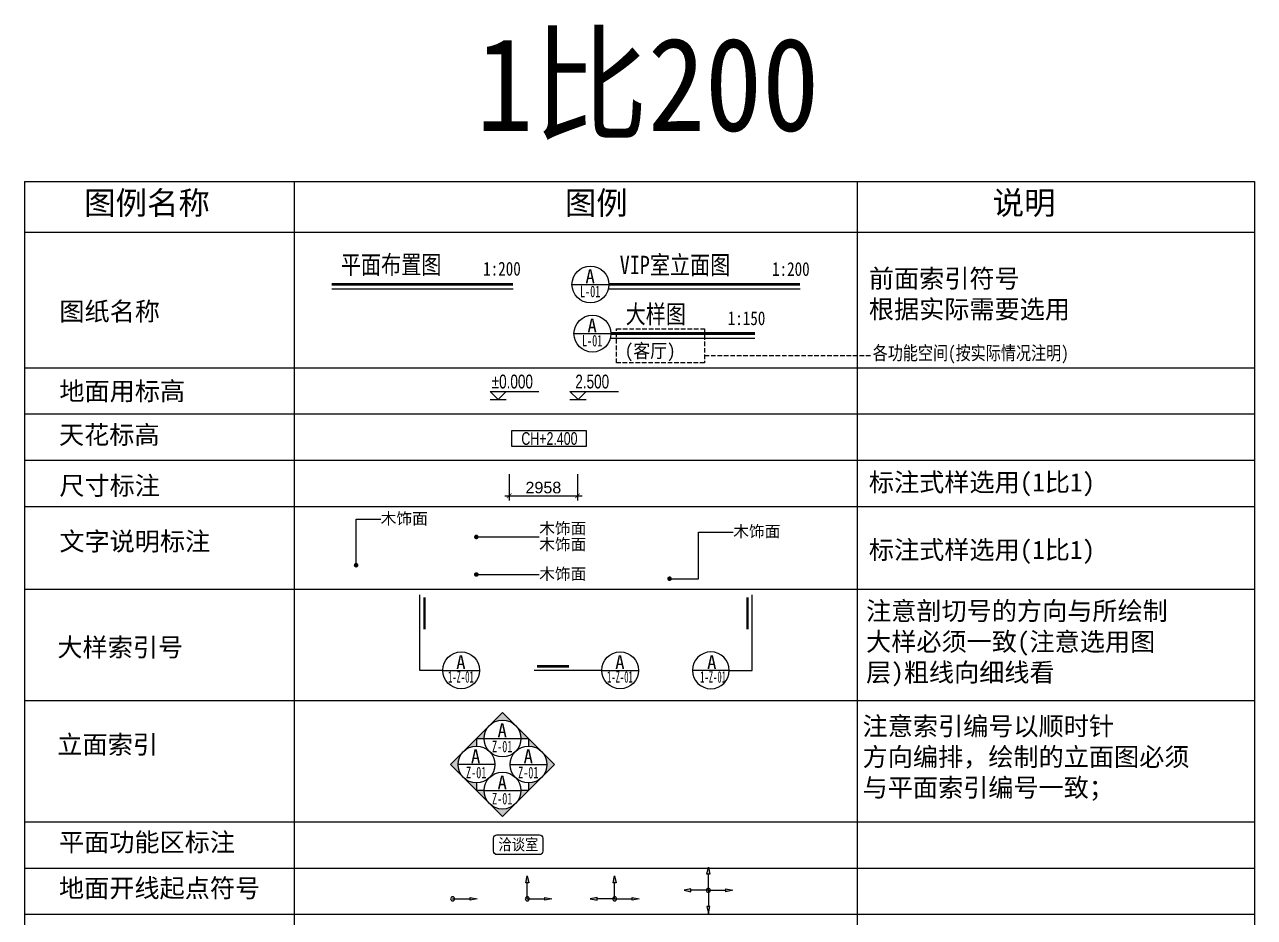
# Model space of a CAD drawing. Header units: millimetres. Extents: x -235126 to 312941, y -228449 to 114042.
# Drawn here: x 46540 to 99910, y 75287 to 114042 of the extents above; entities that cross this region are included whole.
import ezdxf
from ezdxf.enums import TextEntityAlignment as Align

# ---------------------------------------------------------------- set-up
doc = ezdxf.new("R2010")
doc.units = ezdxf.units.MM
doc.header["$LTSCALE"] = 800
doc.linetypes.add('DASH', pattern=[0.35, 0.25, -0.1])
doc.layers.get('DEFPOINTS').update_dxf_attribs({"color": 250})
for name, color, linetype in [('E立-ELEV6_LSCAPE', 8, 'Continuous'), ('FC-TEXT-地坪标注', 7, 'Continuous'), ('RC-天花标高', 7, 'Continuous')]:
    doc.layers.add(name, color=color, linetype=linetype)
doc.styles.add('DRAWING_NAME', font='simhei.ttf', dxfattribs={"width": 0.8})
doc.styles.add('HZDX', font='isocp3.shx', dxfattribs={"width": 0.8, "bigfont": 'hzdx.shx'})
doc.styles.get("Standard").update_dxf_attribs({"font": 'arial.ttf'})
doc.styles.add('宋-ZY', font='')
doc.styles.add('繁线体', font='simhei.ttf')
doc.styles.add('黑体', font='simhei.ttf', dxfattribs={"width": 0.8})
doc.styles.get('宋-ZY').set_extended_font_data('SimSun')
doc.dimstyles.new('1比200', dxfattribs={"dimscale": 200, "dimtxt": 2.5, "dimasz": 1, "dimexe": 1, "dimexo": 1.5, "dimgap": 0.5, "dimtad": 1, "dimdec": 0, "dimzin": 0, "dimdsep": 46, "dimtxsty": 'Standard', "dimblk": 'ARCHTICK', "dimcen": 0.09, "dimdle": 1, "dimclrd": 8, "dimclre": 8, "dimclrt": 2, "dimadec": 0, "dimazin": 0, "dimtfac": 1, "dimtdec": 0, "dimtix": 1, "dimtmove": 2, "dimatfit": 3, "dimldrblk": 'DOT', "dimfxl": 1, "dimtolj": 1, "dimtzin": 0, "dimlwd": -1, "dimlwe": -1, "dimarcsym": 0})

# ---------------------------------------------------------------- blocks, each defined once
blk = doc.blocks.new('CH+-')
at = {"color": 2}
blk.add_lwpolyline([(16.13, -1.75), (0, -1.75), (0, 1.75), (16.13, 1.75)], close=True, dxfattribs=at)
at = {"color": 4, "ltscale": 2, "width": 0.7}
blk.add_attdef('CH+2.400', text='', height=3.5, dxfattribs=at).set_placement((8.17, 0.01), align=Align.MIDDLE_CENTER)
blk = doc.blocks.new('_ArchTick')
at = {"color": 0, "linetype": 'ByBlock', "const_width": 0.15}
blk.add_lwpolyline([(-0.5, -0.5), (0.5, 0.5)], dxfattribs=at)
blk = doc.blocks.new('_Dot')
at = {"color": 0, "linetype": 'ByBlock', "lineweight": -2}
blk.add_line((-0.5, 0), (-1, 0), dxfattribs=at)
at = {"color": 0, "linetype": 'ByBlock', "const_width": 0.5}
blk.add_lwpolyline([(-0.25, 0, 1), (0.25, 0, 1)], format="xyb", close=True, dxfattribs=at)
blk = doc.blocks.new('*D47')
at = {"color": 8, "transparency": 16777216}
for p, q in [((67574, 94529), (67574, 93387)), ((70532, 94529), (70532, 93387)), ((67374, 93587), (70732, 93587))]:
    blk.add_line(p, q, dxfattribs=at)
at = {"layer": 'DEFPOINTS', "color": 0, "transparency": 16777216}
for p in [(67574, 94829), (70532, 94829), (70532, 93587)]:
    blk.add_point(p, dxfattribs=at)
at = {"color": 8, "transparency": 16777216, "xscale": 200, "yscale": 200, "zscale": 200, "rotation": 180}
blk.add_blockref('_ArchTick', (67574, 93587), dxfattribs=at)
at = {"color": 8, "transparency": 16777216, "xscale": 200, "yscale": 200, "zscale": 200}
blk.add_blockref('_ArchTick', (70532, 93587), dxfattribs=at)
at = {"color": 2, "transparency": 16777216, "insert": (69053, 93942), "char_height": 500, "attachment_point": 5}
blk.add_mtext('\\A1;2958', dxfattribs=at)
blk = doc.blocks.new('A$C4FBA2034')
at = {"color": 4, "style": '黑体', "width": 0.8}
blk.add_attdef('平面布置图', text='', height=4, dxfattribs=at).set_placement((23.6, 1.17), align=Align.RIGHT)
blk.add_attdef('1:1', (32.66, 0.79), '', height=3, dxfattribs=at)
blk = doc.blocks.new('CCPP')
h = blk.add_hatch(color=2)
h.paths.add_polyline_path([(-0.31, -3.5), (0.31, -3.5), (0, -5)])
edge = h.paths.add_edge_path()
edge.add_ellipse((0, 0), major_axis=(0.31, 0.31), ratio=1, start_angle=45, end_angle=225, ccw=False)
edge.add_ellipse((0, 0), major_axis=(0.31, 0.31), ratio=1, start_angle=225, end_angle=405, ccw=False)
h.paths.add_polyline_path([(-5.29, 0), (-3.79, 0.31), (-3.79, -0.31)])
at = {"color": 2}
for p, q in [((-5.29, 0), (-3.79, 0.31)), ((-3.79, -0.31), (-5.29, 0)), ((-3.79, 0.31), (-3.79, -0.31)), ((0, 0), (-3.79, 0)), ((0, 0), (0, -3.5)), ((-0.31, -3.5), (0.31, -3.5)), ((0, -5), (-0.31, -3.5)), ((0.31, -3.5), (0, -5))]:
    blk.add_line(p, q, dxfattribs=at)
at = {"color": 2, "extrusion": (0, 0, -1)}
blk.add_ellipse((0, 0), major_axis=(-0.31, 0.31), ratio=1, start_param=4.712389, end_param=10.995574, dxfattribs=at)
blk = doc.blocks.new('KKXXFF1')
h = blk.add_hatch(color=2)
h.paths.add_polyline_path([(5.29, 0), (3.79, 0.31), (3.79, -0.31)])
edge = h.paths.add_edge_path()
edge.add_ellipse((0, 0), major_axis=(0.31, -0.31), ratio=1, start_angle=45, end_angle=90)
edge.add_ellipse((0, 0), major_axis=(0.31, -0.31), ratio=1, start_angle=-270, end_angle=45)
at = {"color": 2}
for p, q in [((0, 0), (3.79, 0)), ((3.79, 0.31), (5.29, 0)), ((3.79, -0.31), (3.79, 0.31)), ((5.29, 0), (3.79, -0.31))]:
    blk.add_line(p, q, dxfattribs=at)
at = {"color": 2, "extrusion": (0, 0, -1)}
blk.add_ellipse((0, 0), major_axis=(0.31, -0.31), ratio=1, start_param=4.712389, end_param=10.995574, dxfattribs=at)
blk = doc.blocks.new('KKXXFF3')
h = blk.add_hatch(color=2)
edge = h.paths.add_edge_path()
edge.add_ellipse((0, 0), major_axis=(0.31, -0.31), ratio=1, start_angle=0, end_angle=360, ccw=False)
h.paths.add_polyline_path([(0.31, 3.5), (-0.31, 3.5), (0, 5)])
h.paths.add_polyline_path([(5.29, 0), (3.79, -0.31), (3.79, 0.31)])
h.paths.add_polyline_path([(-5.29, 0), (-3.79, -0.31), (-3.79, 0.31)])
at = {"color": 2}
for p, q in [((-0.31, 3.5), (0, 5)), ((0.31, 3.5), (-0.31, 3.5)), ((0, 5), (0.31, 3.5)), ((0, 0), (0, 3.5)), ((-3.79, 0.31), (-5.29, 0)), ((-3.79, -0.31), (-3.79, 0.31)), ((0, 0), (-3.79, 0)), ((0, 0), (3.79, 0)), ((3.79, 0.31), (5.29, 0)), ((3.79, -0.31), (3.79, 0.31)), ((-5.29, 0), (-3.79, -0.31)), ((5.29, 0), (3.79, -0.31))]:
    blk.add_line(p, q, dxfattribs=at)
at = {"color": 2, "extrusion": (0, 0, -1)}
blk.add_ellipse((0, 0), major_axis=(0.31, -0.31), ratio=1, start_param=4.712389, end_param=10.995574, dxfattribs=at)
blk = doc.blocks.new('KKXXFF4')
h = blk.add_hatch(color=2)
edge = h.paths.add_edge_path()
edge.add_ellipse((0, 0), major_axis=(0.31, -0.31), ratio=1, start_angle=0, end_angle=360, ccw=False)
h.paths.add_polyline_path([(5.29, 0), (3.79, -0.31), (3.79, 0.31)])
h.paths.add_polyline_path([(0, 5), (0.31, 3.5), (-0.31, 3.5)])
h.paths.add_polyline_path([(0.31, -3.5), (-0.31, -3.5), (0, -5)])
h.paths.add_polyline_path([(-5.29, 0), (-3.79, -0.31), (-3.79, 0.31)])
at = {"color": 2}
for p, q in [((-0.31, 3.5), (0, 5)), ((0.31, 3.5), (-0.31, 3.5)), ((0, 5), (0.31, 3.5)), ((0, 0), (0, 3.5)), ((-3.79, 0.31), (-5.29, 0)), ((-3.79, -0.31), (-3.79, 0.31)), ((0, 0), (-3.79, 0)), ((0, 0), (3.79, 0)), ((3.79, 0.31), (5.29, 0)), ((3.79, -0.31), (3.79, 0.31)), ((-5.29, 0), (-3.79, -0.31)), ((0, 0), (0, -3.5)), ((5.29, 0), (3.79, -0.31)), ((-0.31, -3.5), (0, -5)), ((0.31, -3.5), (-0.31, -3.5)), ((0, -5), (0.31, -3.5))]:
    blk.add_line(p, q, dxfattribs=at)
at = {"color": 2, "extrusion": (0, 0, -1)}
blk.add_ellipse((0, 0), major_axis=(0.31, -0.31), ratio=1, start_param=4.712389, end_param=10.995574, dxfattribs=at)
blk = doc.blocks.new('A$C64543D7B')
at = {"color": 2}
blk.add_line((0.06, 4), (8.06, 4), dxfattribs=at)
blk.add_circle((4.06, 4), 4, dxfattribs=at)
at = {"color": 6, "style": '黑体'}
blk.add_attdef('方向', text='', height=2.74, dxfattribs=at).set_placement((4, 5.77), align=Align.MIDDLE_CENTER)
at = {"color": 6, "style": 'HZDX', "width": 0.5}
blk.add_attdef('图号', text='', height=2.47, dxfattribs=at).set_placement((4, 2.26), align=Align.MIDDLE_CENTER)
blk = doc.blocks.new('SS111')
h = blk.add_hatch(color=2)
h.paths.add_polyline_path([(-2.83, 6.83), (-5.66, 4), (-4, 4, -0.198912)])
h.paths.add_polyline_path([(0, 9.66), (-2.83, 6.83, -0.414214), (2.83, 6.83)])
h.paths.add_polyline_path([(2.83, 6.83, -0.198912), (4, 4), (5.66, 4)])
at = {"color": 2}
blk.add_line((-4, 4), (4, 4), dxfattribs=at)
blk.add_lwpolyline([(4, 4), (5.66, 4), (0, 9.66), (-5.66, 4), (-4, 4)], dxfattribs=at)
blk.add_circle((0, 4), 4, dxfattribs=at)
at = {"color": 7, "style": '黑体'}
blk.add_attdef('方向', text='', height=3, dxfattribs=at).set_placement((-0.06, 5.77), align=Align.MIDDLE_CENTER)
at = {"color": 2, "style": 'HZDX', "width": 0.6}
blk.add_attdef('图号', text='', height=3, dxfattribs=at).set_placement((-0.06, 2.26), align=Align.MIDDLE_CENTER)
blk = doc.blocks.new('SS222')
h = blk.add_hatch(color=2)
h.paths.add_polyline_path([(6.83, 2.83), (4, 5.66), (4, 4, -0.198912)])
h.paths.add_polyline_path([(9.66, 0), (6.83, 2.83, -0.414214), (6.83, -2.83)])
h.paths.add_polyline_path([(6.83, -2.83, -0.198912), (4, -4), (4, -5.66)])
at = {"color": 2}
blk.add_line((0, 0), (8, 0), dxfattribs=at)
blk.add_lwpolyline([(4, -4), (4, -5.66), (9.66, 0), (4, 5.66), (4, 4)], dxfattribs=at)
blk.add_circle((4, 0), 4, dxfattribs=at)
at = {"color": 7, "style": '黑体'}
blk.add_attdef('方向', text='', height=3, dxfattribs=at).set_placement((3.94, 1.77), align=Align.MIDDLE_CENTER)
at = {"color": 2, "style": 'HZDX', "width": 0.6}
blk.add_attdef('图号', text='', height=3, dxfattribs=at).set_placement((3.94, -1.74), align=Align.MIDDLE_CENTER)
blk = doc.blocks.new('SS333')
h = blk.add_hatch(color=2)
h.paths.add_polyline_path([(2.89, -4.6), (5.72, -1.77), (4.06, -1.77, -0.198912)])
h.paths.add_polyline_path([(0.06, -7.42), (2.89, -4.6, -0.414214), (-2.77, -4.6)])
h.paths.add_polyline_path([(-2.77, -4.6, -0.198912), (-3.94, -1.77), (-5.6, -1.77)])
at = {"color": 2}
blk.add_line((-3.94, -1.77), (4.06, -1.77), dxfattribs=at)
blk.add_lwpolyline([(-3.94, -1.77), (-5.59, -1.77), (0.06, -7.42), (5.72, -1.77), (4.06, -1.77)], dxfattribs=at)
blk.add_circle((0.06, -1.77), 4, dxfattribs=at)
at = {"color": 7, "style": '黑体'}
blk.add_attdef('方向', text='', height=3, dxfattribs=at).set_placement((0, 0), align=Align.MIDDLE_CENTER)
at = {"color": 2, "style": 'HZDX', "width": 0.6}
blk.add_attdef('图号', text='', height=3, dxfattribs=at).set_placement((0, -3.51), align=Align.MIDDLE_CENTER)
blk = doc.blocks.new('SS444')
h = blk.add_hatch(color=2)
h.paths.add_polyline_path([(-6.83, 2.83), (-4, 5.66), (-4, 4, 0.198912)])
h.paths.add_polyline_path([(-9.66, 0), (-6.83, 2.83, 0.414214), (-6.83, -2.83)])
h.paths.add_polyline_path([(-6.83, -2.83, 0.198912), (-4, -4), (-4, -5.66)])
at = {"color": 2}
blk.add_line((0, 0), (-8, 0), dxfattribs=at)
blk.add_lwpolyline([(-4, -4), (-4, -5.66), (-9.66, 0), (-4, 5.66), (-4, 4)], dxfattribs=at)
blk.add_circle((-4, 0), 4, dxfattribs=at)
at = {"color": 7, "style": '黑体'}
blk.add_attdef('方向', text='', height=3, rotation=0, dxfattribs=at).set_placement((-3.16, 1.77), align=Align.MIDDLE_CENTER)
at = {"color": 2, "style": 'HZDX', "width": 0.6}
blk.add_attdef('图号', text='', height=3, rotation=0, dxfattribs=at).set_placement((-3.46, -1.74), align=Align.MIDDLE_CENTER)
blk = doc.blocks.new('A$C60323B29')
at = {"color": 2}
blk.add_line((0, 0), (3.52, 0), dxfattribs=at)
blk.add_lwpolyline([(3.52, 1.76), (1.76, 0), (0, 1.76), (10.56, 1.76)], dxfattribs=at)
at = {"color": 7, "ltscale": 2, "style": 'HZDX', "width": 0.8}
blk.add_attdef('%%P0.000', text='', height=2.64, dxfattribs=at).set_placement((4.84, 3.42), align=Align.MIDDLE_CENTER)

msp = doc.modelspace()

# ---------------------------------------------------------------- linework, layer by layer
for p, q in [((46539.6, 107235.5), (46539.6, 35428.4)), ((46539.6, 107235.5), (99909.9, 107235.5)), ((58244.9, 107235.5), (58244.9, 35428.4)), ((82675.5, 107235.5), (82675.5, 35428.4)), ((99909.9, 107235.5), (99909.9, 35428.4)), ((46539.6, 105035.5), (99909.9, 105035.5)), ((46539.6, 99140.8), (99909.9, 99140.8)), ((46539.6, 97140.8), (99909.9, 97140.8)), ((46539.6, 95140.8), (99909.9, 95140.8)), ((46539.6, 93128.2), (99909.9, 93128.2)), ((46539.6, 89528.2), (99909.9, 89528.2)), ((46539.6, 89528.2), (99909.9, 89528.2)), ((46539.6, 84695.8), (99909.9, 84695.8)), ((46539.6, 79428.4), (99909.9, 79428.4)), ((46539.6, 77428.4), (99909.9, 77428.4)), ((46539.6, 75428.4), (99909.9, 75428.4)), ((46539.6, 75428.4), (99909.9, 75428.4))]:
    msp.add_line(p, q)
at = {"color": 7}
for p, q in [((59879.7, 102567.4), (67739, 102567.4)), ((71911.6, 102567.4), (80194.3, 102567.4)), ((71997.9, 100431.9), (78232.9, 100431.9))]:
    msp.add_line(p, q, dxfattribs=at)
at = {"color": 1, "linetype": 'DASH'}
msp.add_line((76049.1, 99679.4), (83253.4, 99679.4), dxfattribs=at)
at = {"color": 1, "const_width": 128}
for points in [[(59863.5, 102767.4), (67739, 102767.4)], [(71895.5, 102767.4), (80194.3, 102767.4)], [(71981.8, 100631.9), (78232.9, 100631.9)]]:
    msp.add_lwpolyline(points, dxfattribs=at)
at = {"color": 1, "linetype": 'DASH'}
msp.add_lwpolyline([(72225.7, 100841.4), (76049.1, 100841.4), (76049.1, 99352.4), (72225.7, 99352.4)], close=True, dxfattribs=at)
at = {"color": 2}
for points in [[(64686, 86011.5), (63687.6, 86011.5), (63687.6, 89283.1)], [(77121.9, 86011.5), (78120.4, 86011.5), (78120.4, 89283.1)], [(71586.6, 86011.5), (68647.1, 86011.5)]]:
    msp.add_lwpolyline(points, dxfattribs=at)
at = {"color": 2, "const_width": 108}
for points in [[(63894.6, 87790.8), (63894.6, 89184.8)], [(77913.4, 87790.8), (77913.4, 89184.8)], [(70170.2, 86182.1), (68776.2, 86182.1)]]:
    msp.add_lwpolyline(points, dxfattribs=at)
at = {"layer": 'E立-ELEV6_LSCAPE', "color": 0}
msp.add_lwpolyline([(67040.4, 78870.5), (68883.3, 78870.5, -0.4142136), (69033.3, 78720.5), (69033.3, 78163.4, -0.4142136), (68883.3, 78013.4), (67040.4, 78013.4, -0.4142136), (66890.4, 78163.4), (66890.4, 78720.5, -0.4142136)], format="xyb", close=True, dxfattribs=at)

# ---------------------------------------------------------------- block references
at = {"color": 7}
ref = msp.add_blockref('A$C4FBA2034', (59907, 102988.1), dxfattribs=dict(at, xscale=200, yscale=200, zscale=200))
ref.add_attrib('1:1', '1:200', (66439.8, 103145.4), dxfattribs={"height": 600, "style": '黑体', "width": 0.8})
ref.add_attrib('平面布置图', '平面布置图', dxfattribs={"height": 800, "style": '黑体', "width": 0.8}).set_placement((64627.8, 103221.9), align=Align.RIGHT)
ref = msp.add_blockref('A$C4FBA2034', (72444.6, 102974.7), dxfattribs=dict(at, xscale=200, yscale=200, zscale=200))
ref.add_attrib('1:1', '1:200', (78977.3, 103132), dxfattribs={"height": 600, "style": '黑体', "width": 0.8})
ref.add_attrib('平面布置图', 'VIP室立面图', dxfattribs={"height": 800, "style": '黑体', "width": 0.8}).set_placement((77165.4, 103208.5), align=Align.RIGHT)
at = {"color": 1}
ref = msp.add_blockref('A$C64543D7B', (70282.9, 101962), dxfattribs=dict(at, xscale=200, yscale=200, zscale=200))
ref.add_attrib('方向', 'A', dxfattribs={"color": 7, "height": 600, "style": '黑体'}).set_placement((71083.3, 103115.6), align=Align.MIDDLE_CENTER)
ref.add_attrib('图号', 'L-01', dxfattribs={"color": 7, "height": 500, "style": '宋-ZY', "width": 0.65}).set_placement((71083.3, 102459.4), align=Align.MIDDLE_CENTER)
at = {"color": 7}
ref = msp.add_blockref('A$C4FBA2034', (70521.1, 100839.2), dxfattribs=dict(at, xscale=200, yscale=200, zscale=200))
ref.add_attrib('1:1', '1:150', (77053.9, 100996.5), dxfattribs={"height": 600, "style": '黑体', "width": 0.8})
ref.add_attrib('平面布置图', '大样图', dxfattribs={"height": 800, "style": '黑体', "width": 0.8}).set_placement((75241.9, 101073), align=Align.RIGHT)
at = {"color": 1}
ref = msp.add_blockref('A$C64543D7B', (70369.2, 99826.5), dxfattribs=dict(at, xscale=200, yscale=200, zscale=200))
ref.add_attrib('方向', 'A', dxfattribs={"color": 7, "height": 600, "style": '黑体'}).set_placement((71169.6, 100980.1), align=Align.MIDDLE_CENTER)
ref.add_attrib('图号', 'L-01', dxfattribs={"color": 7, "height": 500, "style": '宋-ZY', "width": 0.65}).set_placement((71169.6, 100323.9), align=Align.MIDDLE_CENTER)
ref = msp.add_blockref('A$C64543D7B', (64673.5, 85211.5), dxfattribs=dict(at, xscale=200, yscale=200, zscale=200))
ref.add_attrib('方向', 'A', dxfattribs={"color": 7, "height": 600, "style": '黑体'}).set_placement((65473.8, 86365.1), align=Align.MIDDLE_CENTER)
ref.add_attrib('图号', '1-Z-01', dxfattribs={"color": 7, "height": 500, "style": '宋-ZY', "width": 0.55}).set_placement((65473.8, 85725.5), align=Align.MIDDLE_CENTER)
ref = msp.add_blockref('A$C64543D7B', (71574.1, 85211.5), dxfattribs=dict(at, xscale=200, yscale=200, zscale=200))
ref.add_attrib('方向', 'A', dxfattribs={"color": 7, "height": 600, "style": '黑体'}).set_placement((72374.4, 86365.1), align=Align.MIDDLE_CENTER)
ref.add_attrib('图号', '1-Z-01', dxfattribs={"color": 7, "height": 500, "style": '宋-ZY', "width": 0.55}).set_placement((72374.4, 85725.5), align=Align.MIDDLE_CENTER)
ref = msp.add_blockref('A$C64543D7B', (77134.5, 85211.5), dxfattribs=dict(at, xscale=-200, yscale=199.9999999999998, zscale=200))
ref.add_attrib('方向', 'A', dxfattribs={"color": 7, "height": 600, "style": '黑体'}).set_placement((76361.3, 86365.1), align=Align.MIDDLE_CENTER)
ref.add_attrib('图号', '1-Z-01', dxfattribs={"color": 7, "height": 500, "style": '宋-ZY', "width": 0.55}).set_placement((76418.2, 85725.5), align=Align.MIDDLE_CENTER)
ref = msp.add_blockref('SS111', (67279.3, 82253), dxfattribs=dict(xscale=200, yscale=200, zscale=200))
ref.add_attrib('方向', 'A', dxfattribs={"color": 7, "height": 600, "style": '黑体'}).set_placement((67267.1, 83406.6), align=Align.MIDDLE_CENTER)
ref.add_attrib('图号', 'Z-01', dxfattribs={"color": 7, "height": 500, "style": '宋-ZY', "width": 0.65}).set_placement((67267.1, 82705.5), align=Align.MIDDLE_CENTER)
ref = msp.add_blockref('SS444', (66948.3, 81922), dxfattribs=dict(xscale=200, yscale=200, zscale=200))
ref.add_attrib('方向', 'A', dxfattribs={"color": 7, "height": 600, "rotation": 0, "style": '黑体'}).set_placement((66113.3, 82275.6), align=Align.MIDDLE_CENTER)
ref.add_attrib('图号', 'Z-01', dxfattribs={"color": 7, "height": 500, "rotation": 0, "style": '宋-ZY', "width": 0.65}).set_placement((66137.1, 81574.5), align=Align.MIDDLE_CENTER)
ref = msp.add_blockref('SS222', (67610.3, 81922), dxfattribs=dict(xscale=200, yscale=200, zscale=200))
ref.add_attrib('方向', 'A', dxfattribs={"color": 7, "height": 600, "style": '黑体'}).set_placement((68398.1, 82275.6), align=Align.MIDDLE_CENTER)
ref.add_attrib('图号', 'Z-01', dxfattribs={"color": 7, "height": 500, "style": '宋-ZY', "width": 0.65}).set_placement((68398.1, 81574.5), align=Align.MIDDLE_CENTER)
ref = msp.add_blockref('SS333', (67267.1, 81144.6), dxfattribs=dict(xscale=200, yscale=200, zscale=200))
ref.add_attrib('方向', 'A', dxfattribs={"color": 7, "height": 600, "style": '黑体'}).set_placement((67267.1, 81144.6), align=Align.MIDDLE_CENTER)
ref.add_attrib('图号', 'Z-01', dxfattribs={"color": 7, "height": 500, "style": '宋-ZY', "width": 0.65}).set_placement((67267.1, 80443.5), align=Align.MIDDLE_CENTER)
at = {"xscale": 200, "yscale": 200, "zscale": 200}
for name, p in [('KKXXFF4', (76214, 76462.5)), ('KKXXFF3', (72146.2, 76094.2)), ('KKXXFF1', (65115.2, 76094.2))]:
    msp.add_blockref(name, p, dxfattribs=at)
at = {"xscale": 200, "yscale": 200, "zscale": 200, "rotation": 179.9999999995049}
msp.add_blockref('CCPP', (68355.9, 76094.2), dxfattribs=at)
at = {"layer": 'FC-TEXT-地坪标注'}
ref = msp.add_blockref('A$C60323B29', (66738.2, 97762.9), dxfattribs=dict(at, xscale=200, yscale=200, zscale=200))
ref.add_attrib('%%P0.000', '%%P0.000', dxfattribs={"layer": '0', "color": 7, "ltscale": 2, "height": 600, "width": 0.7}).set_placement((67705.6, 98546.8), align=Align.MIDDLE_CENTER)
ref = msp.add_blockref('A$C60323B29', (70205.9, 97762.9), dxfattribs=dict(at, xscale=200, yscale=200, zscale=200))
ref.add_attrib('%%P0.000', '2.500', dxfattribs={"layer": '0', "color": 7, "ltscale": 2, "height": 600, "width": 0.7}).set_placement((71173.3, 98546.8), align=Align.MIDDLE_CENTER)
at = {"layer": 'RC-天花标高'}
ref = msp.add_blockref('CH+-', (67681.7, 96073.4), dxfattribs=dict(at, xscale=200, yscale=200, zscale=200))
ref.add_attrib('CH+2.400', 'CH+2.400', dxfattribs={"layer": '0', "color": 7, "ltscale": 2, "height": 550, "width": 0.7}).set_placement((69316.3, 96074.6), align=Align.MIDDLE_CENTER)

# ---------------------------------------------------------------- texts
at = {"color": 7, "style": 'DRAWING_NAME', "width": 0.9}
msp.add_text('(客厅)', height=600, dxfattribs=at).set_placement((72584.7, 99581.7))
at = {"style": '宋-ZY', "width": 0.85}
msp.add_text('洽谈室', height=500, dxfattribs=at).set_placement((67968.6, 78455.1), align=Align.MIDDLE_CENTER)
at = {"attachment_point": 4}
for s, insert, char_height, style in [('图例名称', (49125.2, 106245.3), 1000, '繁线体'), ('图例', (69987.2, 106245.3), 1000, '繁线体'), ('说明', (88549.4, 106245.3), 1000, '繁线体'), ('前面索引符号\\P根据实际需要选用', (83177.5, 102307.8), 800, '繁线体'), ('图纸名称', (48049.3, 101549.7), 800, '繁线体'), ('地面用标高', (48049.3, 98086.6), 800, '繁线体'), ('天花标高', (48031.7, 96193), 800, '繁线体'), ('尺寸标注', (48049.3, 93982.8), 800, '繁线体'), ('标注式样选用(1比1)', (83177.5, 94070.6), 800, '繁线体'), ('木饰面', (61992.1, 92575.5), 500, '宋-ZY'), ('木饰面', (77291.9, 92015), 500, '宋-ZY'), ('文字说明标注', (48049.3, 91563), 800, '繁线体'), ('标注式样选用(1比1)', (83177.5, 91136.2), 800, '繁线体'), ('{\\H1x;木饰面}', (68872.3, 90171.7), 500, '宋-ZY'), ('注意剖切号的方向与所绘制\\P大样必须一致(注意选用图\\P层)粗线向细线看', (83058.4, 87150.3), 800, '繁线体'), ('大样索引号', (47960.8, 86967.9), 800, '繁线体'), ('注意索引编号以顺时针\\P方向编排，绘制的立面图必须\\P与平面索引编号一致；', (82905.7, 82167.2), 800, '繁线体'), ('立面索引', (47960.8, 82748.1), 800, '繁线体'), ('平面功能区标注', (48031.7, 78507.9), 800, '繁线体'), ('地面开线起点符号', (48031.7, 76511.7), 800, '繁线体')]:
    msp.add_mtext(s, dxfattribs=dict(at, insert=insert, char_height=char_height, style=style))
at = {"color": 7, "insert": (83343.3, 99707.3), "char_height": 600, "attachment_point": 4, "style": 'DRAWING_NAME'}
msp.add_mtext('各功能空间(按实际情况注明)', dxfattribs=at)
at = {"insert": (68872.3, 91801.1), "char_height": 500, "attachment_point": 4, "line_spacing_factor": 0.84, "style": '宋-ZY'}
msp.add_mtext('木饰面\\P木饰面', dxfattribs=at)
at = {"layer": 'DEFPOINTS', "color": 40, "style": 'DRAWING_NAME', "width": 0.9}
msp.add_text('1比200', height=4050, dxfattribs=at).set_placement((66136, 109429))

# ---------------------------------------------------------------- dimensions: what is measured, and where the dimension line sits
dim = msp.add_aligned_dim(p1=(67573.9, 94828.6), p2=(70531.8, 94828.6), distance=-1241.8, dimstyle='1比200')
dim.commit()
dim.dimension.update_dxf_attribs({"geometry": '*D47', "text_midpoint": (69052.8, 93942.1)})

# ---------------------------------------------------------------- leaders
at = {"color": 4, "ltscale": 2}
msp.add_leader([(60926.2, 90574.3), (60926.2, 92575.5), (61992.1, 92575.5)], dimstyle='1比200', dxfattribs=at)
for points in [[(66143.7, 91801.1), (68872.3, 91801.1)], [(74528.2, 89989.3), (75784.8, 89989.3), (75784.8, 92015), (77291.5, 92015)], [(66143.7, 90171.7), (68872.3, 90171.7)]]:
    msp.add_leader(points, dimstyle='1比200')

doc.saveas('drawing.dxf')
